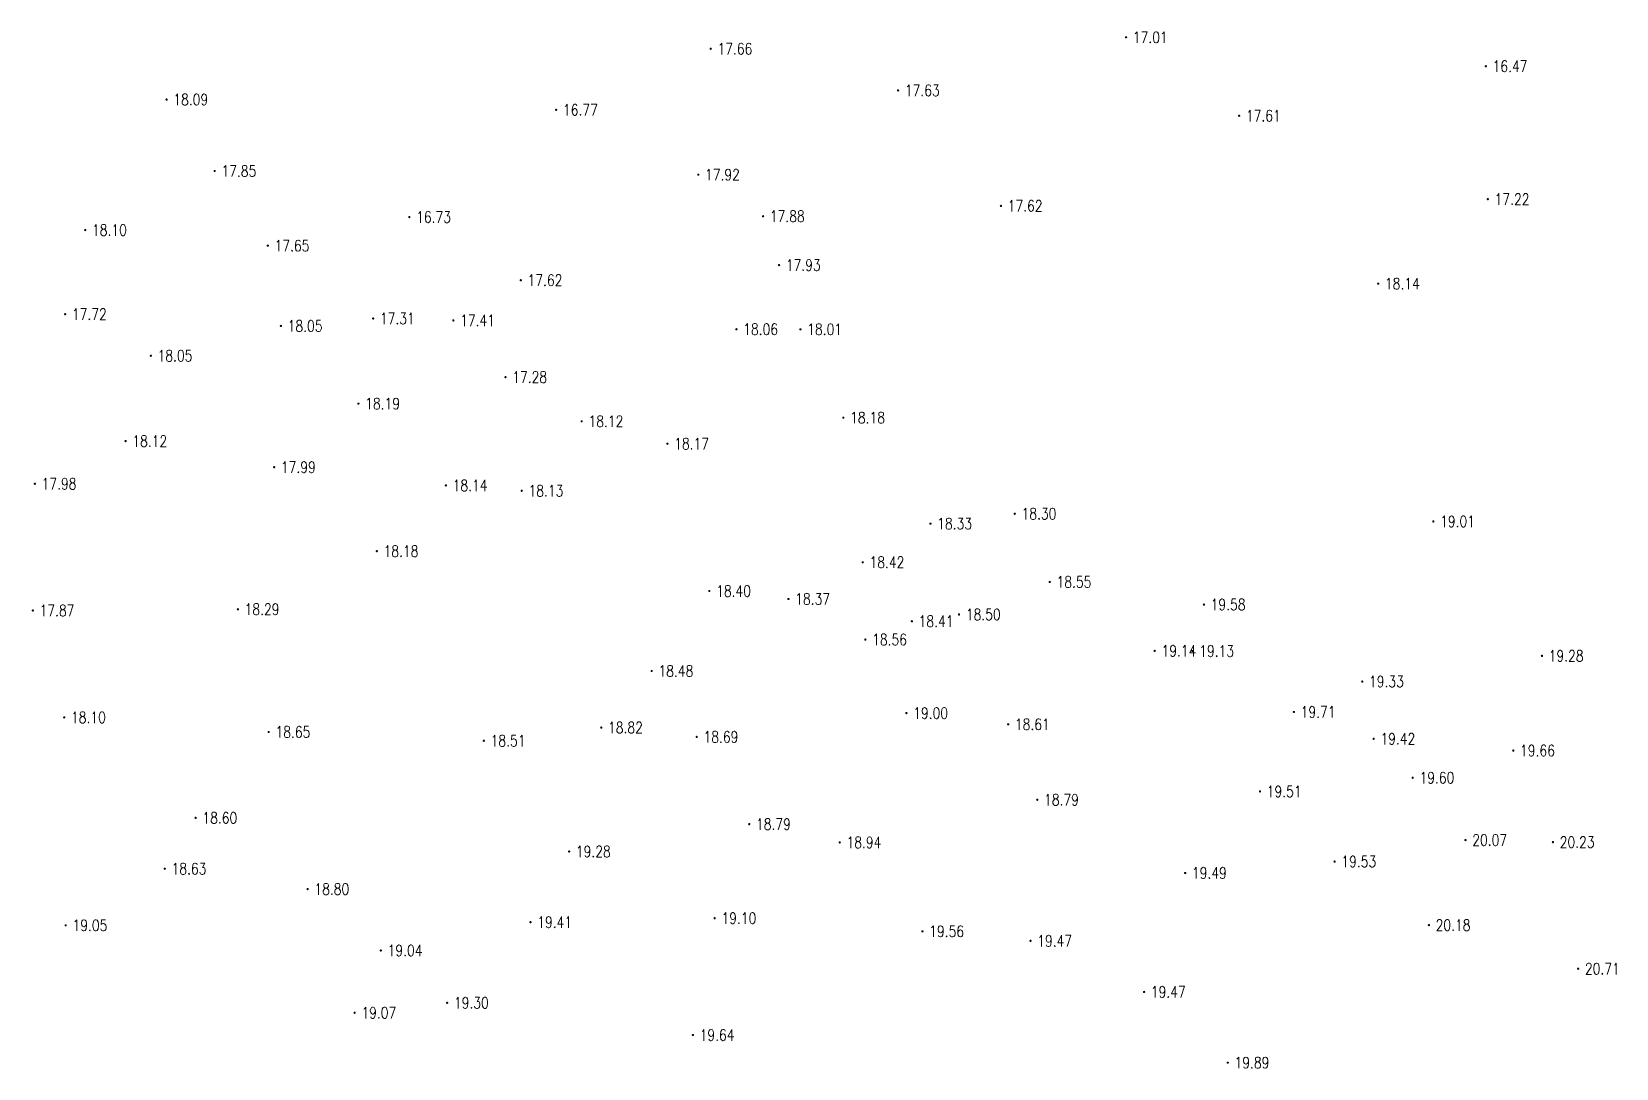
# Model space of a CAD drawing. Extents: x 476861 to 479475, y 2367369 to 2370541.
# Drawn here: x 477134.3 to 477274.6, y 2369140.4 to 2369232.3 of the extents above; entities that cross this region are included whole.
import ezdxf
from ezdxf.enums import TextEntityAlignment as Align

# ---------------------------------------------------------------- set-up
doc = ezdxf.new("R2010")
doc.units = 0
doc.header["$LTSCALE"] = 0.5
doc.layers.get('0').update_dxf_attribs({"linetype": 'CONTINUOUS'})
doc.layers.add('GCD', color=1, linetype='CONTINUOUS')
doc.styles.add('HZ', font='rs.shx', dxfattribs={"width": 0.8, "bigfont": 'hztxt.shx'})

# ---------------------------------------------------------------- blocks, each defined once
blk = doc.blocks.new('GC200')
at = {"linetype": 'Continuous', "const_width": 0.2, "flags": 128}
blk.add_lwpolyline([(-0.1, 0, 1), (0.1, 0, 1)], format="xyb", close=True, dxfattribs=at)

msp = doc.modelspace()

# ---------------------------------------------------------------- block references
at = {"layer": 'GCD', "linetype": 'Continuous'}
ref = msp.add_blockref('GC200', (477231.228, 2369231.797, 17.006), dxfattribs=dict(at, xscale=0.5, yscale=0.5, zscale=0.5))
ref.add_attrib('height', '17.01', dxfattribs={"linetype": 'Continuous', "height": 1, "style": 'HZ', "width": 0.8}).set_placement((477231.828, 2369231.797, 17.006), align=Align.MIDDLE_LEFT)
ref = msp.add_blockref('GC200', (477194.442, 2369230.786, 17.664), dxfattribs=dict(at, xscale=0.5, yscale=0.5, zscale=0.5))
ref.add_attrib('height', '17.66', dxfattribs={"linetype": 'Continuous', "height": 1, "style": 'HZ', "width": 0.8}).set_placement((477195.042, 2369230.786, 17.664), align=Align.MIDDLE_LEFT)
ref = msp.add_blockref('GC200', (477263.09, 2369229.235, 16.471), dxfattribs=dict(at, xscale=0.5, yscale=0.5, zscale=0.5))
ref.add_attrib('height', '16.47', dxfattribs={"linetype": 'Continuous', "height": 1, "style": 'HZ', "width": 0.8}).set_placement((477263.69, 2369229.235, 16.471), align=Align.MIDDLE_LEFT)
ref = msp.add_blockref('GC200', (477146.254, 2369226.284, 18.093), dxfattribs=dict(at, xscale=0.5, yscale=0.5, zscale=0.5))
ref.add_attrib('height', '18.09', dxfattribs={"linetype": 'Continuous', "height": 1, "style": 'HZ', "width": 0.8}).set_placement((477146.854, 2369226.284, 18.093), align=Align.MIDDLE_LEFT)
ref = msp.add_blockref('GC200', (477211.034, 2369227.095, 17.63), dxfattribs=dict(at, xscale=0.5, yscale=0.5, zscale=0.5))
ref.add_attrib('height', '17.63', dxfattribs={"linetype": 'Continuous', "height": 1, "style": 'HZ', "width": 0.8}).set_placement((477211.634, 2369227.095, 17.63), align=Align.MIDDLE_LEFT)
ref = msp.add_blockref('GC200', (477180.761, 2369225.37, 16.773), dxfattribs=dict(at, xscale=0.5, yscale=0.5, zscale=0.5))
ref.add_attrib('height', '16.77', dxfattribs={"linetype": 'Continuous', "height": 1, "style": 'HZ', "width": 0.8}).set_placement((477181.361, 2369225.37, 16.773), align=Align.MIDDLE_LEFT)
ref = msp.add_blockref('GC200', (477241.24, 2369224.85, 17.61), dxfattribs=dict(at, xscale=0.5, yscale=0.5, zscale=0.5))
ref.add_attrib('height', '17.61', dxfattribs={"linetype": 'Continuous', "height": 1, "style": 'HZ', "width": 0.8}).set_placement((477241.84, 2369224.85, 17.61), align=Align.MIDDLE_LEFT)
ref = msp.add_blockref('GC200', (477150.512, 2369219.954, 17.851), dxfattribs=dict(at, xscale=0.5, yscale=0.5, zscale=0.5))
ref.add_attrib('height', '17.85', dxfattribs={"linetype": 'Continuous', "height": 1, "style": 'HZ', "width": 0.8}).set_placement((477151.112, 2369219.954, 17.851), align=Align.MIDDLE_LEFT)
ref = msp.add_blockref('GC200', (477193.342, 2369219.628, 17.916), dxfattribs=dict(at, xscale=0.5, yscale=0.5, zscale=0.5))
ref.add_attrib('height', '17.92', dxfattribs={"linetype": 'Continuous', "height": 1, "style": 'HZ', "width": 0.8}).set_placement((477193.942, 2369219.628, 17.916), align=Align.MIDDLE_LEFT)
ref = msp.add_blockref('GC200', (477263.27, 2369217.457, 17.22), dxfattribs=dict(at, xscale=0.5, yscale=0.5, zscale=0.5))
ref.add_attrib('height', '17.22', dxfattribs={"linetype": 'Continuous', "height": 1, "style": 'HZ', "width": 0.8}).set_placement((477263.87, 2369217.457, 17.22), align=Align.MIDDLE_LEFT)
ref = msp.add_blockref('GC200', (477199.077, 2369215.941, 17.878), dxfattribs=dict(at, xscale=0.5, yscale=0.5, zscale=0.5))
ref.add_attrib('height', '17.88', dxfattribs={"linetype": 'Continuous', "height": 1, "style": 'HZ', "width": 0.8}).set_placement((477199.677, 2369215.941, 17.878), align=Align.MIDDLE_LEFT)
ref = msp.add_blockref('GC200', (477220.145, 2369216.863, 17.62), dxfattribs=dict(at, xscale=0.5, yscale=0.5, zscale=0.5))
ref.add_attrib('height', '17.62', dxfattribs={"linetype": 'Continuous', "height": 1, "style": 'HZ', "width": 0.8}).set_placement((477220.745, 2369216.863, 17.62), align=Align.MIDDLE_LEFT)
ref = msp.add_blockref('GC200', (477139.051, 2369214.72, 18.095), dxfattribs=dict(at, xscale=0.5, yscale=0.5, zscale=0.5))
ref.add_attrib('height', '18.10', dxfattribs={"linetype": 'Continuous', "height": 1, "style": 'HZ', "width": 0.8}).set_placement((477139.651, 2369214.72, 18.095), align=Align.MIDDLE_LEFT)
ref = msp.add_blockref('GC200', (477167.754, 2369215.87, 16.732), dxfattribs=dict(at, xscale=0.5, yscale=0.5, zscale=0.5))
ref.add_attrib('height', '16.73', dxfattribs={"linetype": 'Continuous', "height": 1, "style": 'HZ', "width": 0.8}).set_placement((477168.354, 2369215.87, 16.732), align=Align.MIDDLE_LEFT)
ref = msp.add_blockref('GC200', (477155.219, 2369213.339, 17.648), dxfattribs=dict(at, xscale=0.5, yscale=0.5, zscale=0.5))
ref.add_attrib('height', '17.65', dxfattribs={"linetype": 'Continuous', "height": 1, "style": 'HZ', "width": 0.8}).set_placement((477155.819, 2369213.339, 17.648), align=Align.MIDDLE_LEFT)
ref = msp.add_blockref('GC200', (477200.495, 2369211.615, 17.93), dxfattribs=dict(at, xscale=0.5, yscale=0.5, zscale=0.5))
ref.add_attrib('height', '17.93', dxfattribs={"linetype": 'Continuous', "height": 1, "style": 'HZ', "width": 0.8}).set_placement((477201.095, 2369211.615, 17.93), align=Align.MIDDLE_LEFT)
ref = msp.add_blockref('GC200', (477177.622, 2369210.275, 17.617), dxfattribs=dict(at, xscale=0.5, yscale=0.5, zscale=0.5))
ref.add_attrib('height', '17.62', dxfattribs={"linetype": 'Continuous', "height": 1, "style": 'HZ', "width": 0.8}).set_placement((477178.222, 2369210.275, 17.617), align=Align.MIDDLE_LEFT)
ref = msp.add_blockref('GC200', (477253.558, 2369209.972, 18.14), dxfattribs=dict(at, xscale=0.5, yscale=0.5, zscale=0.5))
ref.add_attrib('height', '18.14', dxfattribs={"linetype": 'Continuous', "height": 1, "style": 'HZ', "width": 0.8}).set_placement((477254.158, 2369209.972, 18.14), align=Align.MIDDLE_LEFT)
ref = msp.add_blockref('GC200', (477137.273, 2369207.265, 17.722), dxfattribs=dict(at, xscale=0.5, yscale=0.5, zscale=0.5))
ref.add_attrib('height', '17.72', dxfattribs={"linetype": 'Continuous', "height": 1, "style": 'HZ', "width": 0.8}).set_placement((477137.873, 2369207.265, 17.722), align=Align.MIDDLE_LEFT)
ref = msp.add_blockref('GC200', (477156.38, 2369206.224, 18.046), dxfattribs=dict(at, xscale=0.5, yscale=0.5, zscale=0.5))
ref.add_attrib('height', '18.05', dxfattribs={"linetype": 'Continuous', "height": 1, "style": 'HZ', "width": 0.8}).set_placement((477156.98, 2369206.224, 18.046), align=Align.MIDDLE_LEFT)
ref = msp.add_blockref('GC200', (477164.547, 2369206.886, 17.307), dxfattribs=dict(at, xscale=0.5, yscale=0.5, zscale=0.5))
ref.add_attrib('height', '17.31', dxfattribs={"linetype": 'Continuous', "height": 1, "style": 'HZ', "width": 0.8}).set_placement((477165.147, 2369206.886, 17.307), align=Align.MIDDLE_LEFT)
ref = msp.add_blockref('GC200', (477171.651, 2369206.713, 17.41), dxfattribs=dict(at, xscale=0.5, yscale=0.5, zscale=0.5))
ref.add_attrib('height', '17.41', dxfattribs={"linetype": 'Continuous', "height": 1, "style": 'HZ', "width": 0.8}).set_placement((477172.251, 2369206.713, 17.41), align=Align.MIDDLE_LEFT)
ref = msp.add_blockref('GC200', (477196.72, 2369205.933, 18.057), dxfattribs=dict(at, xscale=0.5, yscale=0.5, zscale=0.5))
ref.add_attrib('height', '18.06', dxfattribs={"linetype": 'Continuous', "height": 1, "style": 'HZ', "width": 0.8}).set_placement((477197.32, 2369205.933, 18.057), align=Align.MIDDLE_LEFT)
ref = msp.add_blockref('GC200', (477202.39, 2369205.925, 18.01), dxfattribs=dict(at, xscale=0.5, yscale=0.5, zscale=0.5))
ref.add_attrib('height', '18.01', dxfattribs={"linetype": 'Continuous', "height": 1, "style": 'HZ', "width": 0.8}).set_placement((477202.99, 2369205.925, 18.01), align=Align.MIDDLE_LEFT)
ref = msp.add_blockref('GC200', (477144.861, 2369203.585, 18.051), dxfattribs=dict(at, xscale=0.5, yscale=0.5, zscale=0.5))
ref.add_attrib('height', '18.05', dxfattribs={"linetype": 'Continuous', "height": 1, "style": 'HZ', "width": 0.8}).set_placement((477145.461, 2369203.585, 18.051), align=Align.MIDDLE_LEFT)
ref = msp.add_blockref('GC200', (477176.268, 2369201.692, 17.276), dxfattribs=dict(at, xscale=0.5, yscale=0.5, zscale=0.5))
ref.add_attrib('height', '17.28', dxfattribs={"linetype": 'Continuous', "height": 1, "style": 'HZ', "width": 0.8}).set_placement((477176.868, 2369201.692, 17.276), align=Align.MIDDLE_LEFT)
ref = msp.add_blockref('GC200', (477163.241, 2369199.34, 18.187), dxfattribs=dict(at, xscale=0.5, yscale=0.5, zscale=0.5))
ref.add_attrib('height', '18.19', dxfattribs={"linetype": 'Continuous', "height": 1, "style": 'HZ', "width": 0.8}).set_placement((477163.841, 2369199.34, 18.187), align=Align.MIDDLE_LEFT)
ref = msp.add_blockref('GC200', (477183.018, 2369197.773, 18.124), dxfattribs=dict(at, xscale=0.5, yscale=0.5, zscale=0.5))
ref.add_attrib('height', '18.12', dxfattribs={"linetype": 'Continuous', "height": 1, "style": 'HZ', "width": 0.8}).set_placement((477183.618, 2369197.773, 18.124), align=Align.MIDDLE_LEFT)
ref = msp.add_blockref('GC200', (477206.186, 2369198.099, 18.178), dxfattribs=dict(at, xscale=0.5, yscale=0.5, zscale=0.5))
ref.add_attrib('height', '18.18', dxfattribs={"linetype": 'Continuous', "height": 1, "style": 'HZ', "width": 0.8}).set_placement((477206.786, 2369198.099, 18.178), align=Align.MIDDLE_LEFT)
ref = msp.add_blockref('GC200', (477142.624, 2369196.022, 18.122), dxfattribs=dict(at, xscale=0.5, yscale=0.5, zscale=0.5))
ref.add_attrib('height', '18.12', dxfattribs={"linetype": 'Continuous', "height": 1, "style": 'HZ', "width": 0.8}).set_placement((477143.224, 2369196.022, 18.122), align=Align.MIDDLE_LEFT)
ref = msp.add_blockref('GC200', (477190.607, 2369195.79, 18.171), dxfattribs=dict(at, xscale=0.5, yscale=0.5, zscale=0.5))
ref.add_attrib('height', '18.17', dxfattribs={"linetype": 'Continuous', "height": 1, "style": 'HZ', "width": 0.8}).set_placement((477191.207, 2369195.79, 18.171), align=Align.MIDDLE_LEFT)
ref = msp.add_blockref('GC200', (477155.779, 2369193.708, 17.993), dxfattribs=dict(at, xscale=0.5, yscale=0.5, zscale=0.5))
ref.add_attrib('height', '17.99', dxfattribs={"linetype": 'Continuous', "height": 1, "style": 'HZ', "width": 0.8}).set_placement((477156.379, 2369193.708, 17.993), align=Align.MIDDLE_LEFT)
ref = msp.add_blockref('GC200', (477134.589, 2369192.242, 17.98), dxfattribs=dict(at, xscale=0.5, yscale=0.5, zscale=0.5))
ref.add_attrib('height', '17.98', dxfattribs={"linetype": 'Continuous', "height": 1, "style": 'HZ', "width": 0.8}).set_placement((477135.189, 2369192.242, 17.98), align=Align.MIDDLE_LEFT)
ref = msp.add_blockref('GC200', (477170.992, 2369192.093, 18.144), dxfattribs=dict(at, xscale=0.5, yscale=0.5, zscale=0.5))
ref.add_attrib('height', '18.14', dxfattribs={"linetype": 'Continuous', "height": 1, "style": 'HZ', "width": 0.8}).set_placement((477171.592, 2369192.093, 18.144), align=Align.MIDDLE_LEFT)
ref = msp.add_blockref('GC200', (477177.704, 2369191.62, 18.126), dxfattribs=dict(at, xscale=0.5, yscale=0.5, zscale=0.5))
ref.add_attrib('height', '18.13', dxfattribs={"linetype": 'Continuous', "height": 1, "style": 'HZ', "width": 0.8}).set_placement((477178.304, 2369191.62, 18.126), align=Align.MIDDLE_LEFT)
ref = msp.add_blockref('GC200', (477221.368, 2369189.584, 18.298), dxfattribs=dict(at, xscale=0.5, yscale=0.5, zscale=0.5))
ref.add_attrib('height', '18.30', dxfattribs={"linetype": 'Continuous', "height": 1, "style": 'HZ', "width": 0.8}).set_placement((477221.968, 2369189.584, 18.298), align=Align.MIDDLE_LEFT)
ref = msp.add_blockref('GC200', (477213.9, 2369188.707, 18.325), dxfattribs=dict(at, xscale=0.5, yscale=0.5, zscale=0.5))
ref.add_attrib('height', '18.33', dxfattribs={"linetype": 'Continuous', "height": 1, "style": 'HZ', "width": 0.8}).set_placement((477214.5, 2369188.707, 18.325), align=Align.MIDDLE_LEFT)
ref = msp.add_blockref('GC200', (477258.438, 2369188.903, 19.01), dxfattribs=dict(at, xscale=0.5, yscale=0.5, zscale=0.5))
ref.add_attrib('height', '19.01', dxfattribs={"linetype": 'Continuous', "height": 1, "style": 'HZ', "width": 0.8}).set_placement((477259.038, 2369188.903, 19.01), align=Align.MIDDLE_LEFT)
ref = msp.add_blockref('GC200', (477164.872, 2369186.274, 18.182), dxfattribs=dict(at, xscale=0.5, yscale=0.5, zscale=0.5))
ref.add_attrib('height', '18.18', dxfattribs={"linetype": 'Continuous', "height": 1, "style": 'HZ', "width": 0.8}).set_placement((477165.472, 2369186.274, 18.182), align=Align.MIDDLE_LEFT)
ref = msp.add_blockref('GC200', (477207.904, 2369185.284, 18.424), dxfattribs=dict(at, xscale=0.5, yscale=0.5, zscale=0.5))
ref.add_attrib('height', '18.42', dxfattribs={"linetype": 'Continuous', "height": 1, "style": 'HZ', "width": 0.8}).set_placement((477208.504, 2369185.284, 18.424), align=Align.MIDDLE_LEFT)
ref = msp.add_blockref('GC200', (477194.322, 2369182.737, 18.404), dxfattribs=dict(at, xscale=0.5, yscale=0.5, zscale=0.5))
ref.add_attrib('height', '18.40', dxfattribs={"linetype": 'Continuous', "height": 1, "style": 'HZ', "width": 0.8}).set_placement((477194.922, 2369182.737, 18.404), align=Align.MIDDLE_LEFT)
ref = msp.add_blockref('GC200', (477224.469, 2369183.542, 18.551), dxfattribs=dict(at, xscale=0.5, yscale=0.5, zscale=0.5))
ref.add_attrib('height', '18.55', dxfattribs={"linetype": 'Continuous', "height": 1, "style": 'HZ', "width": 0.8}).set_placement((477225.069, 2369183.542, 18.551), align=Align.MIDDLE_LEFT)
ref = msp.add_blockref('GC200', (477134.408, 2369181.015, 17.87), dxfattribs=dict(at, xscale=0.5, yscale=0.5, zscale=0.5))
ref.add_attrib('height', '17.87', dxfattribs={"linetype": 'Continuous', "height": 1, "style": 'HZ', "width": 0.8}).set_placement((477135.008, 2369181.015, 17.87), align=Align.MIDDLE_LEFT)
ref = msp.add_blockref('GC200', (477152.567, 2369181.12, 18.286), dxfattribs=dict(at, xscale=0.5, yscale=0.5, zscale=0.5))
ref.add_attrib('height', '18.29', dxfattribs={"linetype": 'Continuous', "height": 1, "style": 'HZ', "width": 0.8}).set_placement((477153.167, 2369181.12, 18.286), align=Align.MIDDLE_LEFT)
ref = msp.add_blockref('GC200', (477201.327, 2369182.032, 18.368), dxfattribs=dict(at, xscale=0.5, yscale=0.5, zscale=0.5))
ref.add_attrib('height', '18.37', dxfattribs={"linetype": 'Continuous', "height": 1, "style": 'HZ', "width": 0.8}).set_placement((477201.927, 2369182.032, 18.368), align=Align.MIDDLE_LEFT)
ref = msp.add_blockref('GC200', (477238.122, 2369181.54, 19.584), dxfattribs=dict(at, xscale=0.5, yscale=0.5, zscale=0.5))
ref.add_attrib('height', '19.58', dxfattribs={"linetype": 'Continuous', "height": 1, "style": 'HZ', "width": 0.8}).set_placement((477238.722, 2369181.54, 19.584), align=Align.MIDDLE_LEFT)
ref = msp.add_blockref('GC200', (477212.257, 2369180.058, 18.413), dxfattribs=dict(at, xscale=0.5, yscale=0.5, zscale=0.5))
ref.add_attrib('height', '18.41', dxfattribs={"linetype": 'Continuous', "height": 1, "style": 'HZ', "width": 0.8}).set_placement((477212.857, 2369180.058, 18.413), align=Align.MIDDLE_LEFT)
ref = msp.add_blockref('GC200', (477216.434, 2369180.66, 18.503), dxfattribs=dict(at, xscale=0.5, yscale=0.5, zscale=0.5))
ref.add_attrib('height', '18.50', dxfattribs={"linetype": 'Continuous', "height": 1, "style": 'HZ', "width": 0.8}).set_placement((477217.034, 2369180.66, 18.503), align=Align.MIDDLE_LEFT)
ref = msp.add_blockref('GC200', (477208.135, 2369178.437, 18.56), dxfattribs=dict(at, xscale=0.5, yscale=0.5, zscale=0.5))
ref.add_attrib('height', '18.56', dxfattribs={"linetype": 'Continuous', "height": 1, "style": 'HZ', "width": 0.8}).set_placement((477208.735, 2369178.437, 18.56), align=Align.MIDDLE_LEFT)
ref = msp.add_blockref('GC200', (477233.762, 2369177.437, 19.136), dxfattribs=dict(at, xscale=0.5, yscale=0.5, zscale=0.5))
ref.add_attrib('height', '19.14', dxfattribs={"linetype": 'Continuous', "height": 1, "style": 'HZ', "width": 0.8}).set_placement((477234.362, 2369177.437, 19.136), align=Align.MIDDLE_LEFT)
ref = msp.add_blockref('GC200', (477237.107, 2369177.422, 19.13), dxfattribs=dict(at, xscale=0.5, yscale=0.5, zscale=0.5))
ref.add_attrib('height', '19.13', dxfattribs={"linetype": 'Continuous', "height": 1, "style": 'HZ', "width": 0.8}).set_placement((477237.707, 2369177.422, 19.13), align=Align.MIDDLE_LEFT)
ref = msp.add_blockref('GC200', (477268.057, 2369176.994, 19.277), dxfattribs=dict(at, xscale=0.5, yscale=0.5, zscale=0.5))
ref.add_attrib('height', '19.28', dxfattribs={"linetype": 'Continuous', "height": 1, "style": 'HZ', "width": 0.8}).set_placement((477268.657, 2369176.994, 19.277), align=Align.MIDDLE_LEFT)
ref = msp.add_blockref('GC200', (477189.212, 2369175.651, 18.476), dxfattribs=dict(at, xscale=0.5, yscale=0.5, zscale=0.5))
ref.add_attrib('height', '18.48', dxfattribs={"linetype": 'Continuous', "height": 1, "style": 'HZ', "width": 0.8}).set_placement((477189.812, 2369175.651, 18.476), align=Align.MIDDLE_LEFT)
ref = msp.add_blockref('GC200', (477252.145, 2369174.717, 19.334), dxfattribs=dict(at, xscale=0.5, yscale=0.5, zscale=0.5))
ref.add_attrib('height', '19.33', dxfattribs={"linetype": 'Continuous', "height": 1, "style": 'HZ', "width": 0.8}).set_placement((477252.745, 2369174.717, 19.334), align=Align.MIDDLE_LEFT)
ref = msp.add_blockref('GC200', (477137.192, 2369171.543, 18.095), dxfattribs=dict(at, xscale=0.5, yscale=0.5, zscale=0.5))
ref.add_attrib('height', '18.10', dxfattribs={"linetype": 'Continuous', "height": 1, "style": 'HZ', "width": 0.8}).set_placement((477137.792, 2369171.543, 18.095), align=Align.MIDDLE_LEFT)
ref = msp.add_blockref('GC200', (477211.775, 2369171.921, 19), dxfattribs=dict(at, xscale=0.5, yscale=0.5, zscale=0.5))
ref.add_attrib('height', '19.00', dxfattribs={"linetype": 'Continuous', "height": 1, "style": 'HZ', "width": 0.8}).set_placement((477212.375, 2369171.921, 19), align=Align.MIDDLE_LEFT)
ref = msp.add_blockref('GC200', (477246.093, 2369172.022, 19.706), dxfattribs=dict(at, xscale=0.5, yscale=0.5, zscale=0.5))
ref.add_attrib('height', '19.71', dxfattribs={"linetype": 'Continuous', "height": 1, "style": 'HZ', "width": 0.8}).set_placement((477246.693, 2369172.022, 19.706), align=Align.MIDDLE_LEFT)
ref = msp.add_blockref('GC200', (477155.296, 2369170.25, 18.646), dxfattribs=dict(at, xscale=0.5, yscale=0.5, zscale=0.5))
ref.add_attrib('height', '18.65', dxfattribs={"linetype": 'Continuous', "height": 1, "style": 'HZ', "width": 0.8}).set_placement((477155.896, 2369170.25, 18.646), align=Align.MIDDLE_LEFT)
ref = msp.add_blockref('GC200', (477184.751, 2369170.641, 18.82), dxfattribs=dict(at, xscale=0.5, yscale=0.5, zscale=0.5))
ref.add_attrib('height', '18.82', dxfattribs={"linetype": 'Continuous', "height": 1, "style": 'HZ', "width": 0.8}).set_placement((477185.351, 2369170.641, 18.82), align=Align.MIDDLE_LEFT)
ref = msp.add_blockref('GC200', (477193.202, 2369169.811, 18.687), dxfattribs=dict(at, xscale=0.5, yscale=0.5, zscale=0.5))
ref.add_attrib('height', '18.69', dxfattribs={"linetype": 'Continuous', "height": 1, "style": 'HZ', "width": 0.8}).set_placement((477193.802, 2369169.811, 18.687), align=Align.MIDDLE_LEFT)
ref = msp.add_blockref('GC200', (477220.786, 2369170.928, 18.61), dxfattribs=dict(at, xscale=0.5, yscale=0.5, zscale=0.5))
ref.add_attrib('height', '18.61', dxfattribs={"linetype": 'Continuous', "height": 1, "style": 'HZ', "width": 0.8}).set_placement((477221.386, 2369170.928, 18.61), align=Align.MIDDLE_LEFT)
ref = msp.add_blockref('GC200', (477253.151, 2369169.647, 19.422), dxfattribs=dict(at, xscale=0.5, yscale=0.5, zscale=0.5))
ref.add_attrib('height', '19.42', dxfattribs={"linetype": 'Continuous', "height": 1, "style": 'HZ', "width": 0.8}).set_placement((477253.751, 2369169.647, 19.422), align=Align.MIDDLE_LEFT)
ref = msp.add_blockref('GC200', (477174.353, 2369169.472, 18.511), dxfattribs=dict(at, xscale=0.5, yscale=0.5, zscale=0.5))
ref.add_attrib('height', '18.51', dxfattribs={"linetype": 'Continuous', "height": 1, "style": 'HZ', "width": 0.8}).set_placement((477174.953, 2369169.472, 18.511), align=Align.MIDDLE_LEFT)
ref = msp.add_blockref('GC200', (477265.518, 2369168.603, 19.656), dxfattribs=dict(at, xscale=0.5, yscale=0.5, zscale=0.5))
ref.add_attrib('height', '19.66', dxfattribs={"linetype": 'Continuous', "height": 1, "style": 'HZ', "width": 0.8}).set_placement((477266.118, 2369168.603, 19.656), align=Align.MIDDLE_LEFT)
ref = msp.add_blockref('GC200', (477256.609, 2369166.195, 19.597), dxfattribs=dict(at, xscale=0.5, yscale=0.5, zscale=0.5))
ref.add_attrib('height', '19.60', dxfattribs={"linetype": 'Continuous', "height": 1, "style": 'HZ', "width": 0.8}).set_placement((477257.209, 2369166.195, 19.597), align=Align.MIDDLE_LEFT)
ref = msp.add_blockref('GC200', (477223.364, 2369164.246, 18.79), dxfattribs=dict(at, xscale=0.5, yscale=0.5, zscale=0.5))
ref.add_attrib('height', '18.79', dxfattribs={"linetype": 'Continuous', "height": 1, "style": 'HZ', "width": 0.8}).set_placement((477223.964, 2369164.246, 18.79), align=Align.MIDDLE_LEFT)
ref = msp.add_blockref('GC200', (477243.084, 2369164.981, 19.51), dxfattribs=dict(at, xscale=0.5, yscale=0.5, zscale=0.5))
ref.add_attrib('height', '19.51', dxfattribs={"linetype": 'Continuous', "height": 1, "style": 'HZ', "width": 0.8}).set_placement((477243.684, 2369164.981, 19.51), align=Align.MIDDLE_LEFT)
ref = msp.add_blockref('GC200', (477148.826, 2369162.641, 18.598), dxfattribs=dict(at, xscale=0.5, yscale=0.5, zscale=0.5))
ref.add_attrib('height', '18.60', dxfattribs={"linetype": 'Continuous', "height": 1, "style": 'HZ', "width": 0.8}).set_placement((477149.426, 2369162.641, 18.598), align=Align.MIDDLE_LEFT)
ref = msp.add_blockref('GC200', (477197.856, 2369162.085, 18.792), dxfattribs=dict(at, xscale=0.5, yscale=0.5, zscale=0.5))
ref.add_attrib('height', '18.79', dxfattribs={"linetype": 'Continuous', "height": 1, "style": 'HZ', "width": 0.8}).set_placement((477198.456, 2369162.085, 18.792), align=Align.MIDDLE_LEFT)
ref = msp.add_blockref('GC200', (477205.867, 2369160.465, 18.937), dxfattribs=dict(at, xscale=0.5, yscale=0.5, zscale=0.5))
ref.add_attrib('height', '18.94', dxfattribs={"linetype": 'Continuous', "height": 1, "style": 'HZ', "width": 0.8}).set_placement((477206.467, 2369160.465, 18.937), align=Align.MIDDLE_LEFT)
ref = msp.add_blockref('GC200', (477261.286, 2369160.675, 20.072), dxfattribs=dict(at, xscale=0.5, yscale=0.5, zscale=0.5))
ref.add_attrib('height', '20.07', dxfattribs={"linetype": 'Continuous', "height": 1, "style": 'HZ', "width": 0.8}).set_placement((477261.886, 2369160.675, 20.072), align=Align.MIDDLE_LEFT)
ref = msp.add_blockref('GC200', (477269.03, 2369160.489, 20.231), dxfattribs=dict(at, xscale=0.5, yscale=0.5, zscale=0.5))
ref.add_attrib('height', '20.23', dxfattribs={"linetype": 'Continuous', "height": 1, "style": 'HZ', "width": 0.8}).set_placement((477269.63, 2369160.489, 20.231), align=Align.MIDDLE_LEFT)
ref = msp.add_blockref('GC200', (477181.902, 2369159.657, 19.275), dxfattribs=dict(at, xscale=0.5, yscale=0.5, zscale=0.5))
ref.add_attrib('height', '19.28', dxfattribs={"linetype": 'Continuous', "height": 1, "style": 'HZ', "width": 0.8}).set_placement((477182.502, 2369159.657, 19.275), align=Align.MIDDLE_LEFT)
ref = msp.add_blockref('GC200', (477249.695, 2369158.77, 19.53), dxfattribs=dict(at, xscale=0.5, yscale=0.5, zscale=0.5))
ref.add_attrib('height', '19.53', dxfattribs={"linetype": 'Continuous', "height": 1, "style": 'HZ', "width": 0.8}).set_placement((477250.295, 2369158.77, 19.53), align=Align.MIDDLE_LEFT)
ref = msp.add_blockref('GC200', (477146.095, 2369158.134, 18.633), dxfattribs=dict(at, xscale=0.5, yscale=0.5, zscale=0.5))
ref.add_attrib('height', '18.63', dxfattribs={"linetype": 'Continuous', "height": 1, "style": 'HZ', "width": 0.8}).set_placement((477146.695, 2369158.134, 18.633), align=Align.MIDDLE_LEFT)
ref = msp.add_blockref('GC200', (477236.461, 2369157.757, 19.49), dxfattribs=dict(at, xscale=0.5, yscale=0.5, zscale=0.5))
ref.add_attrib('height', '19.49', dxfattribs={"linetype": 'Continuous', "height": 1, "style": 'HZ', "width": 0.8}).set_placement((477237.061, 2369157.757, 19.49), align=Align.MIDDLE_LEFT)
ref = msp.add_blockref('GC200', (477158.745, 2369156.328, 18.796), dxfattribs=dict(at, xscale=0.5, yscale=0.5, zscale=0.5))
ref.add_attrib('height', '18.80', dxfattribs={"linetype": 'Continuous', "height": 1, "style": 'HZ', "width": 0.8}).set_placement((477159.345, 2369156.328, 18.796), align=Align.MIDDLE_LEFT)
ref = msp.add_blockref('GC200', (477137.32, 2369153.116, 19.051), dxfattribs=dict(at, xscale=0.5, yscale=0.5, zscale=0.5))
ref.add_attrib('height', '19.05', dxfattribs={"linetype": 'Continuous', "height": 1, "style": 'HZ', "width": 0.8}).set_placement((477137.92, 2369153.116, 19.051), align=Align.MIDDLE_LEFT)
ref = msp.add_blockref('GC200', (477178.48, 2369153.402, 19.408), dxfattribs=dict(at, xscale=0.5, yscale=0.5, zscale=0.5))
ref.add_attrib('height', '19.41', dxfattribs={"linetype": 'Continuous', "height": 1, "style": 'HZ', "width": 0.8}).set_placement((477179.08, 2369153.402, 19.408), align=Align.MIDDLE_LEFT)
ref = msp.add_blockref('GC200', (477194.792, 2369153.748, 19.101), dxfattribs=dict(at, xscale=0.5, yscale=0.5, zscale=0.5))
ref.add_attrib('height', '19.10', dxfattribs={"linetype": 'Continuous', "height": 1, "style": 'HZ', "width": 0.8}).set_placement((477195.392, 2369153.748, 19.101), align=Align.MIDDLE_LEFT)
ref = msp.add_blockref('GC200', (477258.045, 2369153.138, 20.18), dxfattribs=dict(at, xscale=0.5, yscale=0.5, zscale=0.5))
ref.add_attrib('height', '20.18', dxfattribs={"linetype": 'Continuous', "height": 1, "style": 'HZ', "width": 0.8}).set_placement((477258.645, 2369153.138, 20.18), align=Align.MIDDLE_LEFT)
ref = msp.add_blockref('GC200', (477213.192, 2369152.586, 19.56), dxfattribs=dict(at, xscale=0.5, yscale=0.5, zscale=0.5))
ref.add_attrib('height', '19.56', dxfattribs={"linetype": 'Continuous', "height": 1, "style": 'HZ', "width": 0.8}).set_placement((477213.792, 2369152.586, 19.56), align=Align.MIDDLE_LEFT)
ref = msp.add_blockref('GC200', (477222.762, 2369151.739, 19.469), dxfattribs=dict(at, xscale=0.5, yscale=0.5, zscale=0.5))
ref.add_attrib('height', '19.47', dxfattribs={"linetype": 'Continuous', "height": 1, "style": 'HZ', "width": 0.8}).set_placement((477223.362, 2369151.739, 19.469), align=Align.MIDDLE_LEFT)
ref = msp.add_blockref('GC200', (477165.233, 2369150.892, 19.036), dxfattribs=dict(at, xscale=0.5, yscale=0.5, zscale=0.5))
ref.add_attrib('height', '19.04', dxfattribs={"linetype": 'Continuous', "height": 1, "style": 'HZ', "width": 0.8}).set_placement((477165.833, 2369150.892, 19.036), align=Align.MIDDLE_LEFT)
ref = msp.add_blockref('GC200', (477271.265, 2369149.275, 20.71), dxfattribs=dict(at, xscale=0.5, yscale=0.5, zscale=0.5))
ref.add_attrib('height', '20.71', dxfattribs={"linetype": 'Continuous', "height": 1, "style": 'HZ', "width": 0.8}).set_placement((477271.865, 2369149.275, 20.71), align=Align.MIDDLE_LEFT)
ref = msp.add_blockref('GC200', (477232.824, 2369147.216, 19.47), dxfattribs=dict(at, xscale=0.5, yscale=0.5, zscale=0.5))
ref.add_attrib('height', '19.47', dxfattribs={"linetype": 'Continuous', "height": 1, "style": 'HZ', "width": 0.8}).set_placement((477233.424, 2369147.216, 19.47), align=Align.MIDDLE_LEFT)
ref = msp.add_blockref('GC200', (477171.106, 2369146.255, 19.298), dxfattribs=dict(at, xscale=0.5, yscale=0.5, zscale=0.5))
ref.add_attrib('height', '19.30', dxfattribs={"linetype": 'Continuous', "height": 1, "style": 'HZ', "width": 0.8}).set_placement((477171.706, 2369146.255, 19.298), align=Align.MIDDLE_LEFT)
ref = msp.add_blockref('GC200', (477162.909, 2369145.372, 19.073), dxfattribs=dict(at, xscale=0.5, yscale=0.5, zscale=0.5))
ref.add_attrib('height', '19.07', dxfattribs={"linetype": 'Continuous', "height": 1, "style": 'HZ', "width": 0.8}).set_placement((477163.509, 2369145.372, 19.073), align=Align.MIDDLE_LEFT)
ref = msp.add_blockref('GC200', (477192.866, 2369143.398, 19.641), dxfattribs=dict(at, xscale=0.5, yscale=0.5, zscale=0.5))
ref.add_attrib('height', '19.64', dxfattribs={"linetype": 'Continuous', "height": 1, "style": 'HZ', "width": 0.8}).set_placement((477193.466, 2369143.398, 19.641), align=Align.MIDDLE_LEFT)
ref = msp.add_blockref('GC200', (477240.229, 2369140.949, 19.89), dxfattribs=dict(at, xscale=0.5, yscale=0.5, zscale=0.5))
ref.add_attrib('height', '19.89', dxfattribs={"linetype": 'Continuous', "height": 1, "style": 'HZ', "width": 0.8}).set_placement((477240.829, 2369140.949, 19.89), align=Align.MIDDLE_LEFT)

doc.saveas('drawing.dxf')
